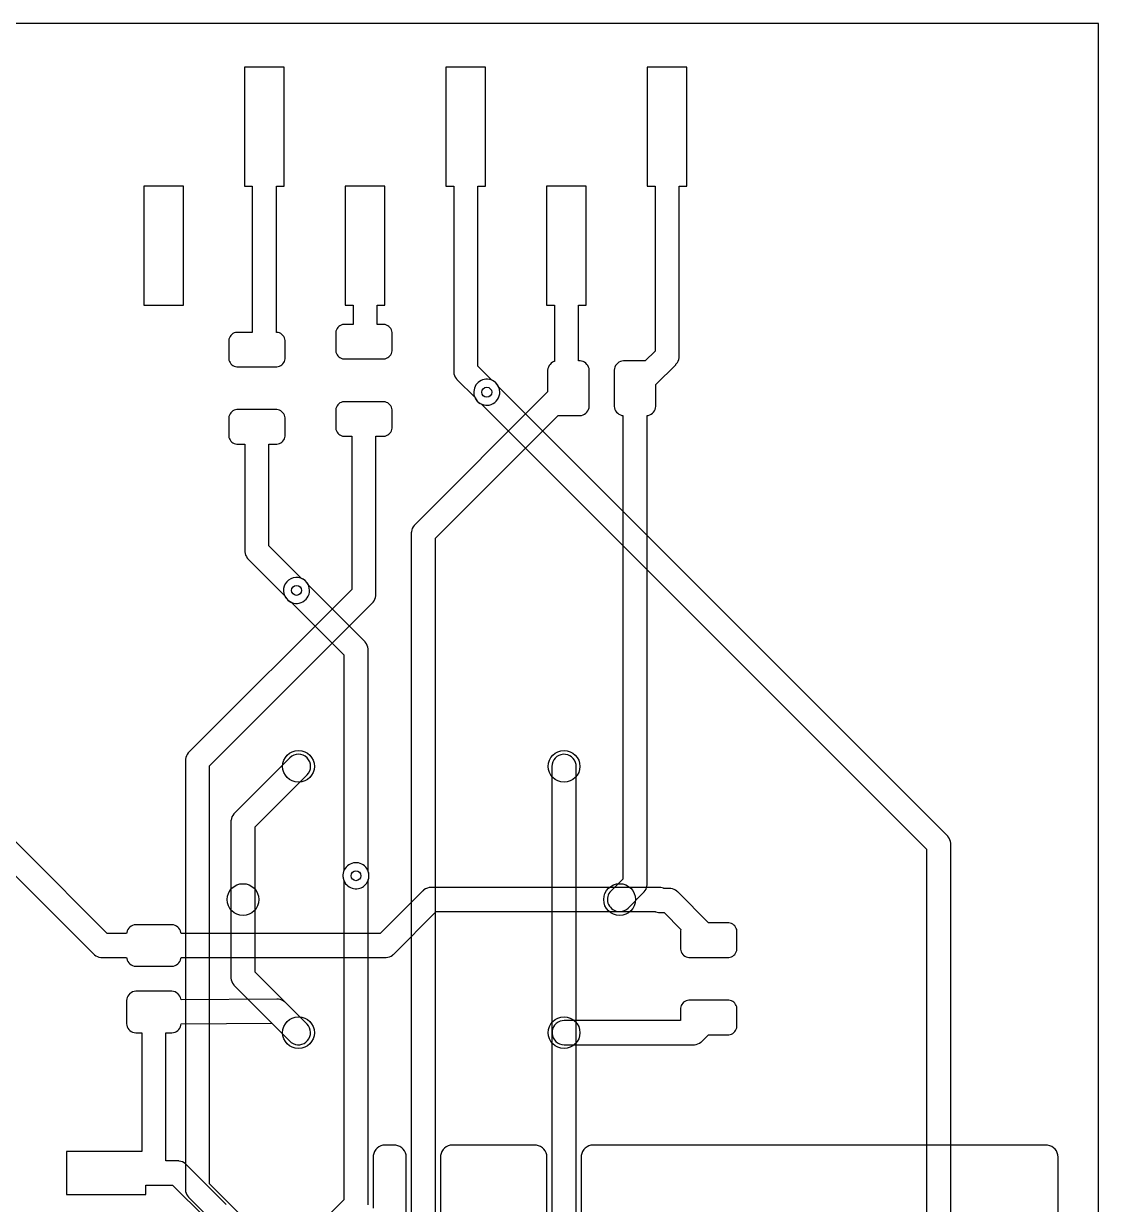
# Model space of a CAD drawing. Header units: millimetres. Extents: x 0 to 54.2, y 53.5 to 120.
# Drawn here: x 27.12 to 54.23, y 90.21 to 120 of the extents above; entities that cross this region are included whole.
import ezdxf

# ---------------------------------------------------------------- set-up
doc = ezdxf.new("R2010")
doc.units = ezdxf.units.MM

msp = doc.modelspace()

# ---------------------------------------------------------------- linework, layer by layer
at = {"layer": '16_copper'}
for points in [[(50.505, 73.426), (50.505, 99.3), (50.504, 99.312), (50.504, 99.324, 0.144215), (50.442, 99.485), (50.435, 99.493, 0.015626), (50.423, 99.507), (50.416, 99.516), (39.102, 110.829), (39.095, 110.845, 1), (38.505, 110.555), (38.527, 110.517, 0.131653), (38.655, 110.405), (38.671, 110.398), (49.895, 99.174), (49.895, 73.3)], [(24.714, 100.695), (28.884, 96.524), (28.894, 96.517), (28.902, 96.508, 0.144213), (29.059, 96.438), (29.07, 96.437, 0.015609), (29.089, 96.436), (29.1, 96.435), (29.712, 96.435), (29.716, 96.408), (29.728, 96.37), (29.746, 96.335), (29.77, 96.303), (29.798, 96.275), (29.83, 96.251), (29.865, 96.233), (29.903, 96.221), (29.942, 96.215), (30.858, 96.215), (30.897, 96.221), (30.935, 96.233), (30.97, 96.251), (31.002, 96.275), (31.03, 96.303), (31.054, 96.335), (31.072, 96.37), (31.084, 96.408), (31.088, 96.435), (36.24, 96.435), (36.252, 96.436), (36.264, 96.436, 0.144215), (36.425, 96.498), (36.433, 96.505, 0.015626), (36.447, 96.517), (36.456, 96.524), (37.526, 97.595), (43.055, 97.595), (43.06, 97.593), (43.069, 97.589, 0.055529), (43.134, 97.573), (43.145, 97.572, 0.015609), (43.164, 97.571), (43.175, 97.57), (43.274, 97.57), (43.698, 97.146), (43.695, 97.14), (43.69, 97.106), (43.69, 96.644), (43.695, 96.61), (43.706, 96.577), (43.722, 96.546), (43.743, 96.517), (43.767, 96.493), (43.796, 96.472), (43.827, 96.456), (43.86, 96.445), (43.894, 96.44), (44.906, 96.44), (44.94, 96.445), (44.973, 96.456), (45.004, 96.472), (45.033, 96.493), (45.057, 96.517), (45.078, 96.546), (45.094, 96.577), (45.105, 96.61), (45.11, 96.644), (45.11, 97.106), (45.105, 97.14), (45.094, 97.173), (45.078, 97.204), (45.057, 97.233), (45.033, 97.257), (45.004, 97.278), (44.973, 97.294), (44.94, 97.305), (44.906, 97.31), (44.396, 97.31), (43.616, 98.091), (43.606, 98.098), (43.598, 98.107, 0.144213), (43.441, 98.177), (43.43, 98.178, 0.015609), (43.411, 98.179), (43.4, 98.18), (43.27, 98.18), (43.265, 98.182), (43.256, 98.186, 0.051945), (43.191, 98.202), (43.18, 98.203, 0.014408), (43.161, 98.204), (43.15, 98.205), (37.4, 98.205, 0.16435), (37.215, 98.142), (37.207, 98.135, 0.015626), (37.193, 98.123), (37.184, 98.116), (36.114, 97.045), (31.088, 97.045), (31.084, 97.072), (31.072, 97.11), (31.054, 97.145), (31.03, 97.177), (31.002, 97.205), (30.97, 97.229), (30.935, 97.247), (30.897, 97.259), (30.858, 97.265), (29.942, 97.265), (29.903, 97.259), (29.865, 97.247), (29.83, 97.229), (29.798, 97.205), (29.77, 97.177), (29.746, 97.145), (29.728, 97.11), (29.716, 97.072), (29.712, 97.045), (29.226, 97.045), (25.056, 101.216)], [(32.223, 90.207), (32.216, 90.216), (31.216, 91.216), (31.206, 91.223), (31.198, 91.232, 0.144213), (31.041, 91.302), (31.03, 91.303, 0.015609), (31.011, 91.304), (31, 91.305), (30.705, 91.305), (30.705, 94.535), (30.858, 94.535), (30.897, 94.541), (30.935, 94.553), (30.97, 94.571), (31.002, 94.595), (31.03, 94.623), (31.054, 94.655), (31.072, 94.69), (31.084, 94.728), (31.089, 94.761), (33.379, 94.78), (33.834, 94.324), (33.867, 94.296, 0.930833), (34.266, 94.756), (33.72, 95.301), (33.71, 95.31), (33.7, 95.319, 0.144213), (33.543, 95.388), (33.534, 95.388), (33.526, 95.39), (33.515, 95.39), (33.502, 95.39), (31.087, 95.37), (31.084, 95.392), (31.072, 95.43), (31.054, 95.465), (31.03, 95.497), (31.002, 95.525), (30.97, 95.549), (30.935, 95.567), (30.897, 95.579), (30.858, 95.585), (29.942, 95.585), (29.903, 95.579), (29.865, 95.567), (29.83, 95.549), (29.798, 95.525), (29.77, 95.497), (29.746, 95.465), (29.728, 95.43), (29.716, 95.392), (29.71, 95.353), (29.71, 94.767), (29.716, 94.728), (29.728, 94.69), (29.746, 94.655), (29.77, 94.623), (29.798, 94.595), (29.83, 94.571), (29.865, 94.553), (29.903, 94.541), (29.942, 94.535), (30.095, 94.535), (30.095, 91.546), (28.193, 91.546), (28.193, 90.454), (30.199, 90.454), (30.199, 90.695), (30.874, 90.695), (31.695, 89.874)]]:
    msp.add_lwpolyline(points, format="xyb", dxfattribs=at)
for points in [[(35.564, 98.177, 0.453093), (35.811, 98.606), (35.805, 98.622), (35.805, 104.2), (35.804, 104.212), (35.804, 104.224, 0.144215), (35.742, 104.385), (35.735, 104.393, 0.015626), (35.723, 104.407), (35.716, 104.416), (34.302, 105.829), (34.295, 105.845, 1), (33.705, 105.555), (33.727, 105.517, 0.131653), (33.855, 105.405), (33.871, 105.398), (35.195, 104.074), (35.195, 98.622), (35.189, 98.606, 0.534511), (35.522, 98.172)], [(44.027, 94.236), (44.039, 94.236, 0.144215), (44.2, 94.298), (44.208, 94.305, 0.015626), (44.222, 94.317), (44.231, 94.324), (44.396, 94.49), (44.906, 94.49), (44.94, 94.495), (44.973, 94.506), (45.004, 94.522), (45.033, 94.543), (45.057, 94.567), (45.078, 94.596), (45.094, 94.627), (45.105, 94.66), (45.11, 94.694), (45.11, 95.156), (45.105, 95.19), (45.094, 95.223), (45.078, 95.254), (45.057, 95.283), (45.033, 95.307), (45.004, 95.328), (44.973, 95.344), (44.94, 95.355), (44.906, 95.36), (43.894, 95.36), (43.86, 95.355), (43.827, 95.344), (43.796, 95.328), (43.767, 95.307), (43.743, 95.283), (43.722, 95.254), (43.706, 95.223), (43.695, 95.19), (43.69, 95.156), (43.69, 94.845), (40.75, 94.845), (40.706, 94.842, 0.930834), (40.75, 94.235), (44.015, 94.235)]]:
    msp.add_lwpolyline(points, format="xyb", close=True, dxfattribs=at)
at = {"layer": '1_copper'}
for points in [[(33.54, 111.345), (33.573, 111.356), (33.604, 111.372), (33.633, 111.393), (33.657, 111.417), (33.678, 111.446), (33.694, 111.477), (33.705, 111.51), (33.71, 111.544), (33.71, 112.006), (33.705, 112.04), (33.694, 112.073), (33.678, 112.104), (33.657, 112.133), (33.633, 112.157), (33.604, 112.178), (33.573, 112.194), (33.54, 112.205), (33.506, 112.21), (33.495, 112.21), (33.495, 115.9), (33.69, 115.9), (33.69, 118.9), (32.69, 118.9), (32.69, 115.9), (32.885, 115.9), (32.885, 112.21), (32.494, 112.21), (32.46, 112.205), (32.427, 112.194), (32.396, 112.178), (32.367, 112.157), (32.343, 112.133), (32.322, 112.104), (32.306, 112.073), (32.295, 112.04), (32.29, 112.006), (32.29, 111.544), (32.295, 111.51), (32.306, 111.477), (32.322, 111.446), (32.343, 111.417), (32.367, 111.393), (32.396, 111.372), (32.427, 111.356), (32.46, 111.345), (32.494, 111.34), (33.506, 111.34)], [(31.15, 115.9), (30.15, 115.9), (30.15, 112.9), (31.15, 112.9)], [(36.24, 111.545), (36.273, 111.556), (36.304, 111.572), (36.333, 111.593), (36.357, 111.617), (36.378, 111.646), (36.394, 111.677), (36.405, 111.71), (36.41, 111.744), (36.41, 112.206), (36.405, 112.24), (36.394, 112.273), (36.378, 112.304), (36.357, 112.333), (36.333, 112.357), (36.304, 112.378), (36.273, 112.394), (36.24, 112.405), (36.206, 112.41), (36.035, 112.41), (36.035, 112.9), (36.23, 112.9), (36.23, 115.9), (35.23, 115.9), (35.23, 112.9), (35.425, 112.9), (35.425, 112.41), (35.194, 112.41), (35.16, 112.405), (35.127, 112.394), (35.096, 112.378), (35.067, 112.357), (35.043, 112.333), (35.022, 112.304), (35.006, 112.273), (34.995, 112.24), (34.99, 112.206), (34.99, 111.744), (34.995, 111.71), (35.006, 111.677), (35.022, 111.646), (35.043, 111.617), (35.067, 111.593), (35.096, 111.572), (35.127, 111.556), (35.16, 111.545), (35.194, 111.54), (36.206, 111.54)]]:
    msp.add_lwpolyline(points, close=True, dxfattribs=at)
for points in [[(38.864, 110.377, 0.716589), (38.945, 110.995), (38.929, 111.002), (38.575, 111.356), (38.575, 115.9), (38.77, 115.9), (38.77, 118.9), (37.77, 118.9), (37.77, 115.9), (37.965, 115.9), (37.965, 111.23), (37.966, 111.218), (37.966, 111.206, 0.144215), (38.028, 111.045), (38.035, 111.037, 0.015626), (38.047, 111.023), (38.054, 111.014), (38.498, 110.571), (38.505, 110.555, 0.303346), (38.822, 110.372)], [(42.174, 97.596, 0.178544), (42.366, 97.684), (42.756, 98.074), (42.763, 98.084), (42.772, 98.092, 0.144213), (42.842, 98.249), (42.843, 98.26, 0.015609), (42.844, 98.279), (42.845, 98.29), (42.845, 110.112), (42.872, 110.116), (42.91, 110.128), (42.945, 110.146), (42.977, 110.17), (43.005, 110.198), (43.029, 110.23), (43.047, 110.265), (43.059, 110.303), (43.065, 110.342), (43.065, 110.894), (43.566, 111.394), (43.573, 111.404), (43.582, 111.412, 0.144213), (43.652, 111.569), (43.653, 111.58, 0.015609), (43.654, 111.599), (43.655, 111.61), (43.655, 115.9), (43.85, 115.9), (43.85, 118.9), (42.85, 118.9), (42.85, 115.9), (43.045, 115.9), (43.045, 111.736), (42.799, 111.49), (42.247, 111.49), (42.208, 111.484), (42.17, 111.472), (42.135, 111.454), (42.103, 111.43), (42.075, 111.402), (42.051, 111.37), (42.033, 111.335), (42.021, 111.297), (42.015, 111.258), (42.015, 110.342), (42.021, 110.303), (42.033, 110.265), (42.051, 110.23), (42.075, 110.198), (42.103, 110.17), (42.135, 110.146), (42.17, 110.128), (42.208, 110.116), (42.235, 110.112), (42.235, 98.416), (41.934, 98.116), (41.906, 98.083, 0.595495), (42.13, 97.596)], [(34.064, 105.377, 0.716589), (34.145, 105.995), (34.129, 106.002), (33.305, 106.826), (33.305, 109.39), (33.506, 109.39), (33.54, 109.395), (33.573, 109.406), (33.604, 109.422), (33.633, 109.443), (33.657, 109.467), (33.678, 109.496), (33.694, 109.527), (33.705, 109.56), (33.71, 109.594), (33.71, 110.056), (33.705, 110.09), (33.694, 110.123), (33.678, 110.154), (33.657, 110.183), (33.633, 110.207), (33.604, 110.228), (33.573, 110.244), (33.54, 110.255), (33.506, 110.26), (32.494, 110.26), (32.46, 110.255), (32.427, 110.244), (32.396, 110.228), (32.367, 110.207), (32.343, 110.183), (32.322, 110.154), (32.306, 110.123), (32.295, 110.09), (32.29, 110.056), (32.29, 109.594), (32.295, 109.56), (32.306, 109.527), (32.322, 109.496), (32.343, 109.467), (32.367, 109.443), (32.396, 109.422), (32.427, 109.406), (32.46, 109.395), (32.494, 109.39), (32.695, 109.39), (32.695, 106.7), (32.696, 106.688), (32.696, 106.676, 0.144215), (32.758, 106.515), (32.765, 106.507, 0.015626), (32.777, 106.493), (32.784, 106.484), (33.698, 105.571), (33.705, 105.555, 0.303346), (34.022, 105.372)], [(34.266, 101.044, 1), (33.834, 101.476), (32.434, 100.076), (32.427, 100.066), (32.418, 100.058, 0.144213), (32.348, 99.901), (32.347, 99.89, 0.015609), (32.346, 99.871), (32.345, 99.86), (32.345, 95.94), (32.346, 95.928), (32.346, 95.916, 0.144215), (32.408, 95.755), (32.415, 95.747, 0.015626), (32.427, 95.733), (32.434, 95.724), (33.834, 94.324), (33.867, 94.296, 0.930833), (34.266, 94.756), (32.955, 96.066), (32.955, 99.734)]]:
    msp.add_lwpolyline(points, format="xyb", close=True, dxfattribs=at)
for points in [[(37.505, 86.122), (37.505, 107.014), (40.601, 110.11), (41.153, 110.11), (41.192, 110.116), (41.23, 110.128), (41.265, 110.146), (41.297, 110.17), (41.325, 110.198), (41.349, 110.23), (41.367, 110.265), (41.379, 110.303), (41.385, 110.342), (41.385, 111.258), (41.379, 111.297), (41.367, 111.335), (41.349, 111.37), (41.325, 111.402), (41.297, 111.43), (41.265, 111.454), (41.23, 111.472), (41.192, 111.484), (41.153, 111.49), (41.115, 111.49), (41.115, 112.9), (41.31, 112.9), (41.31, 115.9), (40.31, 115.9), (40.31, 112.9), (40.505, 112.9), (40.505, 111.476), (40.49, 111.472), (40.455, 111.454), (40.423, 111.43), (40.395, 111.402), (40.371, 111.37), (40.353, 111.335), (40.341, 111.297), (40.335, 111.258), (40.335, 110.706), (36.984, 107.356), (36.977, 107.346), (36.968, 107.338, 0.144213), (36.898, 107.181), (36.897, 107.17, 0.015609), (36.896, 107.151), (36.895, 107.14), (36.895, 86.122)], [(33.416, 89.116), (31.805, 90.726), (31.805, 101.274), (35.916, 105.384), (35.923, 105.394), (35.932, 105.402, 0.144213), (36.002, 105.559), (36.003, 105.57, 0.015609), (36.004, 105.589), (36.005, 105.6), (36.005, 109.59), (36.206, 109.59), (36.24, 109.595), (36.273, 109.606), (36.304, 109.622), (36.333, 109.643), (36.357, 109.667), (36.378, 109.696), (36.394, 109.727), (36.405, 109.76), (36.41, 109.794), (36.41, 110.256), (36.405, 110.29), (36.394, 110.323), (36.378, 110.354), (36.357, 110.383), (36.333, 110.407), (36.304, 110.428), (36.273, 110.444), (36.24, 110.455), (36.206, 110.46), (35.194, 110.46), (35.16, 110.455), (35.127, 110.444), (35.096, 110.428), (35.067, 110.407), (35.043, 110.383), (35.022, 110.354), (35.006, 110.323), (34.995, 110.29), (34.99, 110.256), (34.99, 109.794), (34.995, 109.76), (35.006, 109.727), (35.022, 109.696), (35.043, 109.667), (35.067, 109.643), (35.096, 109.622), (35.127, 109.606), (35.16, 109.595), (35.194, 109.59), (35.395, 109.59), (35.395, 105.726), (31.284, 101.616), (31.277, 101.606), (31.268, 101.598, 0.144213), (31.198, 101.441), (31.197, 101.43, 0.015609), (31.196, 101.411), (31.195, 101.4), (31.195, 90.6), (31.196, 90.588), (31.196, 90.576, 0.144215), (31.258, 90.415), (31.265, 90.407, 0.015626), (31.277, 90.393), (31.284, 90.384), (32.895, 88.774)], [(41.055, 88.24), (41.055, 101.26), (41.052, 101.304, 0.930834), (40.445, 101.26), (40.445, 88.366)], [(35.805, 90.2), (35.805, 98.378), (35.811, 98.394, 1), (35.189, 98.606), (35.177, 98.564, 0.131651), (35.189, 98.394), (35.195, 98.378), (35.195, 90.326), (33.784, 88.916)], [(36.768, 86.274), (36.768, 91.4), (36.768, 91.401), (36.768, 91.401, 0.374196), (36.504, 91.702), (36.463, 91.705), (36.237, 91.705), (36.236, 91.705), (36.235, 91.705, 0.374196), (35.935, 91.441), (35.932, 91.4), (35.932, 90.114)], [(40.318, 88.545), (40.318, 91.4), (40.318, 91.401), (40.318, 91.401, 0.374196), (40.054, 91.702), (40.013, 91.705), (37.937, 91.705), (37.936, 91.705), (37.935, 91.705, 0.374196), (37.635, 91.441), (37.632, 91.4), (37.632, 86.274)], [(53.214, 82.871), (53.214, 91.4), (53.214, 91.401), (53.214, 91.401, 0.374196), (52.95, 91.702), (52.909, 91.705), (41.487, 91.705), (41.486, 91.705), (41.485, 91.705, 0.374196), (41.185, 91.441), (41.182, 91.4), (41.182, 88.803)]]:
    msp.add_lwpolyline(points, format="xyb", dxfattribs=at)
at = {"layer": 'drills_PTH'}
for centre in [(34.05, 101.26), (40.75, 101.26), (32.65, 97.9), (42.15, 97.9), (34.05, 94.54), (40.75, 94.54)]:
    msp.add_circle(centre, 0.4, dxfattribs=at)
at = {"layer": 'drills_via_1_16'}
for centre in [(38.8, 110.7), (34, 105.7), (35.5, 98.5)]:
    msp.add_circle(centre, 0.125, dxfattribs=at)
at = {"layer": 'outline'}
msp.add_lwpolyline([(0, 53.45), (54.23, 53.45), (54.23, 120), (0, 120), (0, 53.45)], close=True, dxfattribs=at)

doc.saveas('drawing.dxf')
